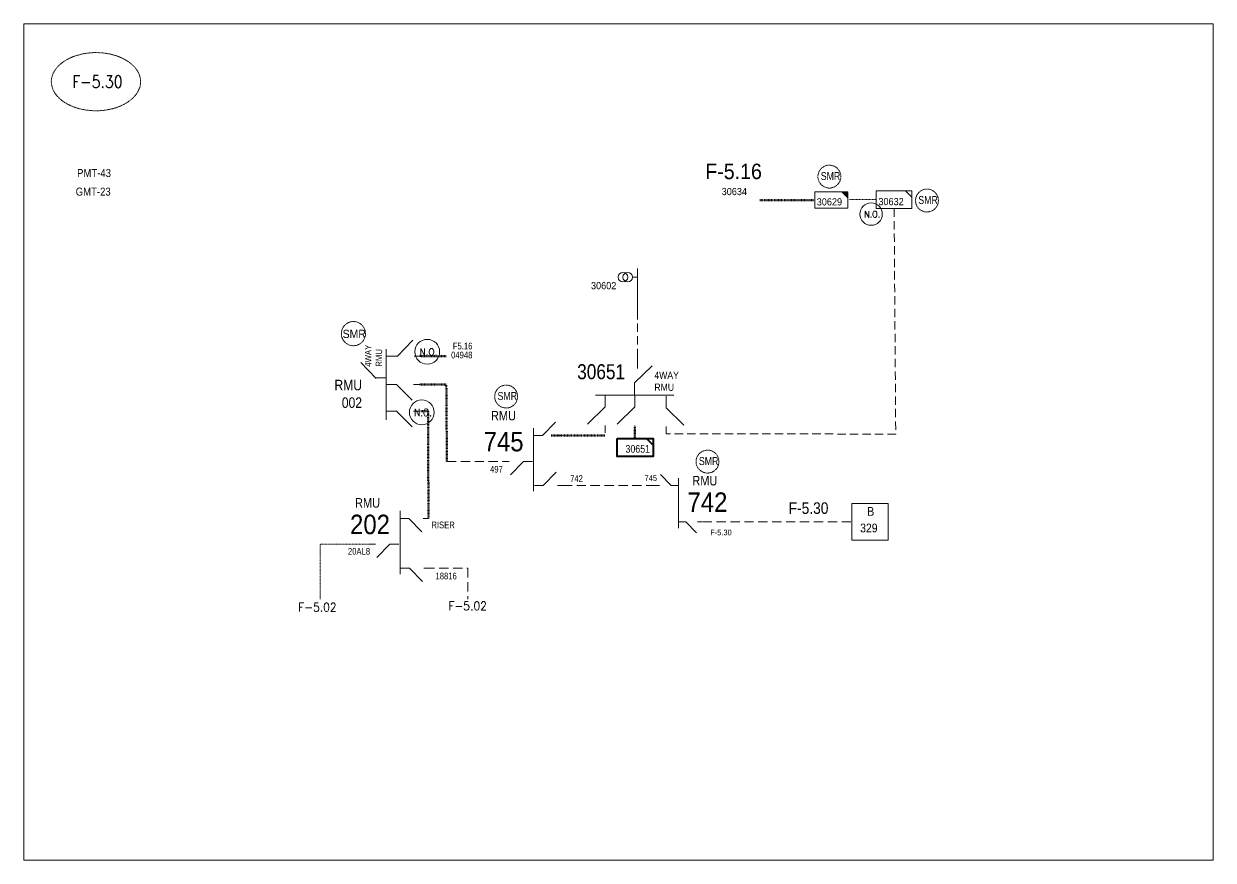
# Model space of a CAD drawing. Header units: metres. Extents: x 65984 to 144644, y -19036 to 23726.
# Drawn here: x 103098 to 103978, y -6008 to -5390 of the extents above; entities that cross this region are included whole.
import ezdxf
from ezdxf.enums import TextEntityAlignment as Align

# ---------------------------------------------------------------- set-up
doc = ezdxf.new("R2010")
doc.units = ezdxf.units.M
doc.header["$MEASUREMENT"] = 0
doc.linetypes.add('DGN Style 3', pattern=[0.013877, 0, -0.013877])
doc.linetypes.add('HIDDEN2', pattern=[2381.25, 1587.5, -793.75])
doc.layers.get('0').update_dxf_attribs({"color": 95, "lineweight": 40})
for name, color, linetype, lineweight in [('d_eos', 111, 'Continuous', 40), ('d_eos no', 121, 'Continuous', 40), ('d_fco text', 95, 'Continuous', 40), ('d_oh branch', 94, 'Continuous', 40), ('d_switch', 95, 'Continuous', 40), ('d_tf no', 6, 'Continuous', 40), ('d_tf_200', 1, 'Continuous', 40), ('d_ug cable', 95, 'Continuous', 40), ('FDR  1  05', 172, 'Continuous', 40), ('fedr no', 95, 'Continuous', 40), ('GRID STATION 01', 7, 'Continuous', 40), ('Level 37', 7, 'Continuous', 0), ('O H MAIN FEEDER', 4, 'Continuous', 100), ('SW N O', 114, 'Continuous', 30)]:
    doc.layers.add(name, color=color, linetype=linetype, lineweight=lineweight)
doc.styles.add('NASKHF', font='naskhf.shx', dxfattribs={"height": 8})
doc.styles.add('Style-Arial', font='arial.ttf')
doc.styles.add('Style-ENGINEERING', font='ENGINEERING.shx')
doc.styles.add('Style-msdefault', font='msdefault.shx')
doc.styles.add('Style-STANDARD', font='STANDARD.shx')

# ---------------------------------------------------------------- blocks, each defined once
blk = doc.blocks.new('TFU_93')
at = {"layer": 'd_tf_200', "color": 11, "linetype": 'Continuous', "lineweight": 13}
blk.add_line((0, 10), (0, 0), dxfattribs=at)
at = {"layer": 'd_tf_200', "color": 11, "linetype": 'Continuous', "lineweight": 13, "extrusion": (0, 0, -1)}
for centre in [(0, 30), (0, 20)]:
    blk.add_circle(centre, 10, dxfattribs=at)
blk = doc.blocks.new('TF_8')
at = {"color": 0, "linetype": 'ByBlock', "lineweight": -2}
blk.add_line((6.3, 4.95), (9.9, 1.35), dxfattribs=at)
blk.add_3dface([(-10.1, 4.95), (9.9, 4.95), (9.9, -5.05), (-10.1, -5.05)], dxfattribs=at)
blk = doc.blocks.new('exist.us-1000kva')
at = {"color": 0, "linetype": 'ByBlock', "lineweight": -2, "flags": 128}
blk.add_lwpolyline([(40, 12.9), (32.8, 20), (40, 20)], close=True, dxfattribs=at)
at = {"color": 0, "linetype": 'ByBlock', "lineweight": -2, "extrusion": (0, 0, -1)}
blk.add_solid([(-40, 12.9), (-32.8, 20), (-40, 20)], dxfattribs=at)
at = {"color": 0, "linetype": 'ByBlock', "lineweight": -2, "xscale": 2, "yscale": 2}
blk.add_blockref('TF_8', (20.2, 10.1), dxfattribs=at)
blk = doc.blocks.new('*U3801')
at = {"layer": 'SW N O', "color": 3, "lineweight": 13, "ltscale": 0.426762}
blk.add_circle((0, 0), 16.8, dxfattribs=at)
at = {"layer": 'SW N O', "color": 3, "lineweight": 13, "style": 'Style-STANDARD'}
blk.add_text('N.O.', height=9.6, dxfattribs=at).set_placement((1.7, -0.2), align=Align.MIDDLE_CENTER)

msp = doc.modelspace()

# ---------------------------------------------------------------- linework, layer by layer
at = {"layer": 'd_eos', "color": 2, "linetype": 'Continuous', "lineweight": 13, "ltscale": 1.06831}
for p, q in [((103365.76, -5630.14), (103365.76, -5682.39)), ((103374.16, -5635.26), (103385.57, -5623.58)), ((103358.35, -5651.87), (103346.98, -5640.15)), ((103366.38, -5635.26), (103374.16, -5635.26)), ((103386.62, -5635.26), (103391.35, -5635.26)), ((103365.73, -5651.45), (103357.95, -5651.44)), ((103365.76, -5656.26), (103373.55, -5656.26)), ((103373.55, -5656.27), (103384.92, -5667.99)), ((103386, -5656.26), (103390.73, -5656.26)), ((103365.76, -5675.91), (103373.54, -5675.91)), ((103373.54, -5675.91), (103384.92, -5687.63)), ((103386, -5675.91), (103390.73, -5675.91))]:
    msp.add_line(p, q, dxfattribs=at)
at = {"layer": 'd_eos', "color": 7, "linetype": 'Continuous', "lineweight": 13, "ltscale": 1.187011}
for p, q in [((103551.76, -5635.8), (103551.75, -5644.45)), ((103549.51, -5655.04), (103562.53, -5642.4)), ((103549.51, -5663.69), (103549.51, -5655.04)), ((103578.72, -5664.24), (103520.66, -5664.24)), ((103527.87, -5664.24), (103527.87, -5672.89)), ((103549.69, -5664.24), (103549.69, -5672.89)), ((103573.03, -5664.93), (103573.03, -5673.58)), ((103527.86, -5672.89), (103514.84, -5685.53)), ((103549.69, -5672.89), (103536.67, -5685.53)), ((103573.03, -5673.58), (103586.01, -5686.26)), ((103527.87, -5686.73), (103527.87, -5691.98)), ((103549.69, -5686.73), (103549.69, -5691.99)), ((103573.03, -5687.42), (103573.03, -5692.67))]:
    msp.add_line(p, q, dxfattribs=at)
at = {"layer": 'd_eos', "color": 2, "linetype": 'Continuous', "lineweight": 13, "ltscale": 0.900827}
for p, q in [((103481.46, -5694.11), (103491.05, -5684.23)), ((103474.9, -5735.29), (103474.9, -5688.64)), ((103474.89, -5694.11), (103481.46, -5694.11)), ((103491.96, -5694.11), (103495.95, -5694.11)), ((103456.87, -5713.21), (103452.89, -5713.21)), ((103467.38, -5713.21), (103457.79, -5723.09)), ((103473.94, -5713.21), (103467.38, -5713.21)), ((103481.98, -5730.97), (103491.57, -5721.09)), ((103475.42, -5730.97), (103481.98, -5730.97)), ((103492.48, -5730.97), (103496.47, -5730.97))]:
    msp.add_line(p, q, dxfattribs=at)
at = {"layer": 'd_eos', "color": 2, "linetype": 'Continuous', "lineweight": 13, "ltscale": 0.791511}
for p, q in [((103576.64, -5730.97), (103568.8, -5722.88)), ((103582.09, -5762.46), (103582.09, -5725.68)), ((103568.05, -5730.97), (103564.79, -5730.97)), ((103582.01, -5730.97), (103576.64, -5730.97)), ((103582.09, -5757.85), (103587.45, -5757.85)), ((103596.05, -5757.85), (103599.31, -5757.85))]:
    msp.add_line(p, q, dxfattribs=at)
at = {"layer": 'd_eos', "color": 7, "linetype": 'Continuous', "lineweight": 13, "ltscale": 0.900827}
for p, q in [((103376.04, -5796.48), (103376.04, -5749.84)), ((103376.04, -5755.3), (103382.6, -5755.3)), ((103382.6, -5755.3), (103392.2, -5765.18)), ((103393.11, -5755.3), (103397.09, -5755.3)), ((103358.02, -5774.4), (103354.03, -5774.4)), ((103368.53, -5774.41), (103358.93, -5784.29)), ((103375.09, -5774.4), (103368.53, -5774.4)), ((103376.56, -5792.16), (103383.13, -5792.16)), ((103383.13, -5792.16), (103392.72, -5802.04)), ((103393.63, -5792.16), (103397.62, -5792.16))]:
    msp.add_line(p, q, dxfattribs=at)
at = {"layer": 'd_eos', "color": 7, "linetype": 'Continuous', "lineweight": 13, "ltscale": 0.791511}
msp.add_line((103587.45, -5757.85), (103595.3, -5765.93), dxfattribs=at)
at = {"layer": 'd_oh branch', "color": 11, "linetype": 'Continuous', "lineweight": 13, "flags": 128}
msp.add_lwpolyline([(103551.74, -5602.51), (103551.74, -5570.42)], dxfattribs=at)
at = {"layer": 'd_ug cable', "color": 11, "linetype": 'DGN Style 3', "lineweight": 13}
msp.add_line((103708.63, -5519.61), (103728.34, -5519.61), dxfattribs=at)
at = {"layer": 'd_ug cable', "color": 11, "linetype": 'DGN Style 3', "lineweight": 100, "flags": 128}
for points in [[(103642.33, -5520.05), (103682.14, -5520.05)], [(103410.3, -5635.26), (103390.73, -5635.23)], [(103410.3, -5656.3), (103390.73, -5656.26)], [(103410.3, -5656.3), (103410.74, -5713.25)], [(103396.82, -5675.94), (103397.09, -5755.3)], [(103549.65, -5696.27), (103549.65, -5687.41)], [(103487.78, -5694.11), (103527.59, -5694.11)]]:
    msp.add_lwpolyline(points, dxfattribs=at)
at = {"layer": 'd_ug cable', "color": 11, "linetype": 'HIDDEN2', "lineweight": 13, "ltscale": 0.003888}
for points in [[(103741.58, -5526.23), (103742.8, -5693)], [(103551.76, -5636), (103551.76, -5602.11)], [(103742.8, -5693), (103573.03, -5692.67)]]:
    msp.add_lwpolyline(points, dxfattribs=at)
at = {"layer": 'd_ug cable', "color": 2, "linetype": 'DGN Style 3', "lineweight": 100, "flags": 128}
msp.add_lwpolyline([(103396.82, -5675.94), (103391.43, -5675.94)], dxfattribs=at)
at = {"layer": 'd_ug cable', "color": 11, "linetype": 'HIDDEN2', "lineweight": 13, "ltscale": 0.00432}
for points in [[(103410.74, -5713.25), (103455.54, -5713.25), (103455.54, -5713.25)], [(103496.47, -5730.97), (103564.79, -5730.97)], [(103599.92, -5757.85), (103710.24, -5757.85)]]:
    msp.add_lwpolyline(points, dxfattribs=at)
at = {"layer": 'd_ug cable', "color": 1, "linetype": 'DGN Style 3', "lineweight": 13, "flags": 128}
msp.add_lwpolyline([(103354.03, -5774.4), (103316.95, -5774.4), (103316.95, -5815.08)], dxfattribs=at)
at = {"layer": 'd_ug cable', "color": 1, "linetype": 'HIDDEN2', "lineweight": 13, "ltscale": 0.00432}
msp.add_lwpolyline([(103394.72, -5792.16), (103426.27, -5792.16), (103426.27, -5815.08)], dxfattribs=at)
at = {"layer": 'd_ug cable', "color": 2, "linetype": 'DGN Style 3', "lineweight": 13}
for centre, radius in [((103693.7, -5502.56), 8.47), ((103765.88, -5520.28), 8.47), ((103341.57, -5618.69), 8.93), ((103454.57, -5665.22), 8.47), ((103603.54, -5713.32), 8.47)]:
    msp.add_circle(centre, radius, dxfattribs=at)
at = {"layer": 'fedr no', "color": 82, "linetype": 'DGN Style 3', "lineweight": 13, "true_color": 0x1dc70e}
msp.add_ellipse((103151.1, -5432.38), major_axis=(33.02, 0), ratio=0.651175, dxfattribs=at)
at = {"layer": 'GRID STATION 01', "color": 11, "lineweight": 13, "ltscale": 0.379284, "flags": 128}
msp.add_lwpolyline([(103737.21, -5771.34), (103737.21, -5744.36), (103710.24, -5744.36), (103710.24, -5771.34)], close=True, dxfattribs=at)
at = {"layer": 'O H MAIN FEEDER', "color": 140, "linetype": 'Continuous', "lineweight": 13, "flags": 128}
msp.add_lwpolyline([(103097.71, -5389.58), (103977.66, -5389.58), (103977.66, -6008.08), (103097.71, -6008.08)], close=True, dxfattribs=at)

# ---------------------------------------------------------------- block references
at = {"layer": 'd_tf_200', "color": 11, "linetype": 'Continuous', "lineweight": 13, "extrusion": (0, 0, -1), "xscale": 0.3545693533857859, "yscale": 0.3545693533857859, "zscale": 0.3545693533857859, "rotation": 269.9999999999999}
msp.add_blockref('TFU_93', (-103551.6, -5576.95), dxfattribs=at)
at = {"layer": 'FDR  1  05', "color": 2, "linetype": 'Continuous', "lineweight": 13, "zscale": 0.6145376639854626, "rotation": 359.9999999999999}
for name, p, xscale, yscale in [('exist.us-1000kva', (103682.99, -5526.03), 0.6090594917614496, 0.6090594917614496), ('TF_8', (103741.71, -5519.55), 1.323846707354672, 1.323846707354672)]:
    msp.add_blockref(name, p, dxfattribs=dict(at, xscale=xscale, yscale=yscale))
at = {"layer": 'FDR  1  05', "color": 11, "linetype": 'Continuous', "lineweight": 40, "xscale": 1.323846707354672, "yscale": 1.323846707354672, "zscale": 0.6145376639854626, "rotation": 359.9999999999999}
msp.add_blockref('TF_8', (103550.15, -5702.88), dxfattribs=at)
at = {"layer": 'SW N O', "color": 3, "lineweight": 13}
for p, xscale, yscale, zscale in [((103724.57, -5530.29), 0.4919879677983866, 0.4919879677983866, 0.4919879677983866), ((103396.18, -5632.11), 0.5466532975537629, 0.5466532975537629, 0.5466532975537629), ((103392.15, -5676.9), 0.5466532975537629, 0.5466532975537629, 0.5466532975537629)]:
    msp.add_blockref('*U3801', p, dxfattribs=dict(at, xscale=xscale, yscale=yscale, zscale=zscale))

# ---------------------------------------------------------------- texts
at = {"layer": 'd_eos no', "color": 2, "linetype": 'Continuous', "lineweight": 13, "ltscale": 1.44, "style": 'Style-Arial', "width": 0.88}
for s, p in [('745', (103437.93, -5705.73)), ('742', (103588.72, -5750.51))]:
    msp.add_text(s, height=14.4, dxfattribs=at).set_placement(p)
at = {"layer": 'd_eos no', "color": 7, "linetype": 'Continuous', "lineweight": 13, "ltscale": 1.44, "style": 'Style-Arial', "width": 0.88}
msp.add_text('202', height=14.4, dxfattribs=at).set_placement((103339.08, -5766.98))
at = {"layer": 'd_fco text', "color": 1, "linetype": 'Continuous', "lineweight": 13, "ltscale": 1.901105, "char_height": 5.9192, "attachment_point": 7, "rotation": 359.96624, "style": 'NASKHF'}
for insert in [(103687.32, -5505.18), (103759.5, -5522.91), (103448.19, -5667.84), (103597.16, -5715.94)]:
    msp.add_mtext('\\Fmsdefault;\\H1x;\\W0.82;SMR', dxfattribs=dict(at, insert=insert))
at = {"layer": 'd_switch', "color": 6, "linetype": 'Continuous', "lineweight": 13, "ltscale": 1.44, "style": 'Style-ENGINEERING', "width": 0.857143}
msp.add_text('F5.16', height=4.939, rotation=0.00072, dxfattribs=at).set_placement((103429.61, -5625.43), align=Align.TOP_RIGHT)
at = {"layer": 'd_switch', "color": 7, "linetype": 'Continuous', "lineweight": 13, "ltscale": 1.44, "style": 'Style-ENGINEERING', "width": 0.857143}
for s, p in [('04948', (103429.61, -5632.04)), ('RISER', (103416.57, -5757.67)), ('20AL8', (103353.9, -5777.2)), ('18816', (103418.05, -5795.47))]:
    msp.add_text(s, height=4.939, rotation=0.00072, dxfattribs=at).set_placement(p, align=Align.TOP_RIGHT)
at = {"layer": 'd_switch', "color": 7, "linetype": 'Continuous', "lineweight": 13, "ltscale": 2.640168, "style": 'Style-ENGINEERING', "width": 0.857143}
msp.add_text('30651', height=11.114, rotation=0.00072, dxfattribs=at).set_placement((103542.55, -5641.28), align=Align.TOP_RIGHT)
at = {"layer": 'd_switch', "color": 7, "linetype": 'Continuous', "lineweight": 13, "ltscale": 1.680307, "style": 'Style-ENGINEERING', "width": 0.857143}
msp.add_text('30651', height=5.7, rotation=0.00072, dxfattribs=at).set_placement((103561.02, -5701.03), align=Align.TOP_RIGHT)
at = {"layer": 'd_switch', "color": 2, "linetype": 'Continuous', "lineweight": 13, "ltscale": 1.44, "style": 'Style-ENGINEERING', "width": 0.857143}
for s, p in [('497', (103452.1, -5716.52)), ('742', (103511.34, -5723.4))]:
    msp.add_text(s, height=4.939, rotation=0.00072, dxfattribs=at).set_placement(p, align=Align.TOP_RIGHT)
at = {"layer": 'd_switch', "color": 2, "linetype": 'Continuous', "lineweight": 13, "style": 'Style-msdefault', "width": 0.857143}
msp.add_text('745', height=4.204, dxfattribs=at).set_placement((103566.14, -5723.42), align=Align.TOP_RIGHT)
at = {"layer": 'd_switch', "color": 7, "linetype": 'Continuous', "lineweight": 13, "style": 'Style-msdefault', "width": 0.857143}
msp.add_text('F-5.30', height=4.204, dxfattribs=at).set_placement((103621.44, -5763.62), align=Align.TOP_RIGHT)
at = {"layer": 'd_switch', "color": 2, "linetype": 'Continuous', "lineweight": 13, "ltscale": 1.992749, "insert": (103347.94, -5652.82), "char_height": 7.8034, "attachment_point": 3, "rotation": 0.00072, "style": 'NASKHF'}
msp.add_mtext('\\FENGINEERING;\\H1x;\\W0.857143;RMU\\P 002', dxfattribs=at)
at = {"layer": 'd_tf no', "color": 2, "linetype": 'Continuous', "lineweight": 0, "style": 'Style-msdefault', "width": 0.945946}
msp.add_text('F-5.16', height=11.452, dxfattribs=at).set_placement((103643.76, -5493.01), align=Align.TOP_RIGHT)
at = {"layer": 'd_tf no', "color": 7, "linetype": 'Continuous', "lineweight": 13, "style": 'Style-msdefault', "width": 0.945946}
msp.add_text('30634', height=5.328, dxfattribs=at).set_placement((103614.01, -5510.95), align=Align.TOP_LEFT)
at = {"layer": 'd_tf no', "color": 2, "linetype": 'Continuous', "lineweight": 13, "style": 'Style-msdefault', "width": 0.945946}
for s, p in [('30629', (103684.35, -5518.58)), ('30632', (103729.95, -5518.37))]:
    msp.add_text(s, height=5.328, dxfattribs=at).set_placement(p, align=Align.TOP_LEFT)
at = {"layer": 'd_tf no', "color": 11, "linetype": 'Continuous', "lineweight": 13, "style": 'Style-msdefault', "width": 0.945946}
msp.add_text('30602', height=5.328, dxfattribs=at).set_placement((103536.08, -5580.55), align=Align.TOP_RIGHT)
at = {"layer": 'd_tf no', "color": 1, "linetype": 'Continuous', "lineweight": 40, "style": 'Style-msdefault', "width": 0.945946}
msp.add_text('SMR', height=6.113, dxfattribs=at).set_placement((103333.61, -5615.8), align=Align.TOP_LEFT)
at = {"layer": 'fedr no', "color": 6, "linetype": 'Continuous', "lineweight": 13, "style": 'Style-STANDARD', "width": 0.909091}
msp.add_text('F-5.30', height=9.19, dxfattribs=at).set_placement((103152.19, -5432.38), align=Align.MIDDLE_CENTER)
at = {"layer": 'fedr no', "color": 55, "linetype": 'Continuous', "lineweight": 13, "char_height": 6.374, "attachment_point": 5, "style": 'Style-STANDARD'}
for insert in [(103314.92, -5821.02), (103426.09, -5820.05)]:
    msp.add_mtext('F-5.02', dxfattribs=dict(at, insert=insert))
at = {"layer": 'GRID STATION 01', "linetype": 'Continuous', "lineweight": 13, "style": 'Style-msdefault', "width": 0.888889}
for s, height, p in [('PMT-43', 5.94, (103137.12, -5496.94)), ('GMT-23', 5.94, (103136.11, -5510.71)), ('F-5.30', 8.554, (103663.59, -5743.44))]:
    msp.add_text(s, height=height, dxfattribs=at).set_placement(p, align=Align.TOP_LEFT)
at = {"layer": 'GRID STATION 01', "color": 11, "linetype": 'Continuous', "lineweight": 13, "style": 'Style-msdefault', "width": 0.888889}
for s, p in [('B', (103721.74, -5746.93)), ('329', (103716.48, -5759.18))]:
    msp.add_text(s, height=6.48, dxfattribs=at).set_placement(p, align=Align.TOP_LEFT)
at = {"layer": 'Level 37', "color": 2, "linetype": 'Continuous', "lineweight": 13, "ltscale": 1.44, "style": 'Style-msdefault', "width": 0.86}
msp.add_text('RMU', height=7.056, rotation=0.00037, dxfattribs=at).set_placement((103461.84, -5675.78), align=Align.TOP_RIGHT)
at = {"layer": 'Level 37', "color": 7, "linetype": 'Continuous', "lineweight": 13, "ltscale": 1.44, "style": 'Style-msdefault', "width": 0.86}
for p in [(103610.81, -5723.88), (103361.27, -5740.32)]:
    msp.add_text('RMU', height=7.056, rotation=0.00037, dxfattribs=at).set_placement(p, align=Align.TOP_RIGHT)
at = {"layer": 'Level 37', "color": 2, "linetype": 'Continuous', "lineweight": 13, "ltscale": 0.545685, "insert": (103350.07, -5643.18), "char_height": 4.7838, "width": 9.2891, "attachment_point": 1, "rotation": 90, "style": 'NASKHF'}
msp.add_mtext('\\Fmsdefault;\\H1x;\\W0.9;4WAY\\PRMU', dxfattribs=at)
at = {"layer": 'Level 37', "color": 2, "linetype": 'Continuous', "lineweight": 13, "ltscale": 0.606316, "insert": (103564.23, -5646.81), "char_height": 5.3154, "width": 10.3212, "attachment_point": 1, "style": 'NASKHF'}
msp.add_mtext('\\Fmsdefault;\\H1x;\\W0.9;4WAY\\PRMU', dxfattribs=at)

doc.saveas('drawing.dxf')
